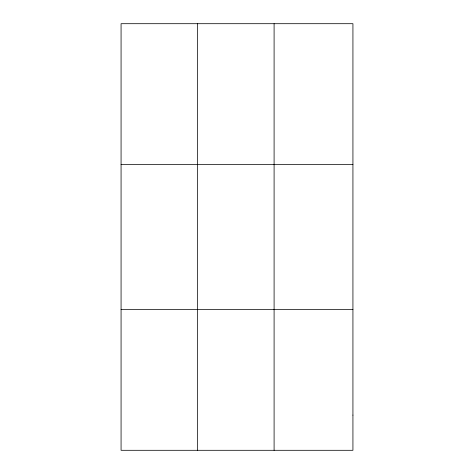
<?xml version="1.0" encoding="UTF-8"?>
<svg xmlns="http://www.w3.org/2000/svg" width="474" height="474" viewBox="0 0 474 474"><rect width="100%" height="100%" fill="white"/><g stroke="black" fill="none" stroke-linecap="round" stroke-linejoin="round"><path stroke-width="0.71" d="M197.587 450.3L197.587 23.7M274.096 450.3L274.096 23.7M121.071 164.478L352.929 164.478M121.071 309.522L352.929 309.522M352.929 415.106L352.929 450.3L121.071 450.3L121.071 23.7L352.929 23.7L352.929 415.106"/></g></svg>
